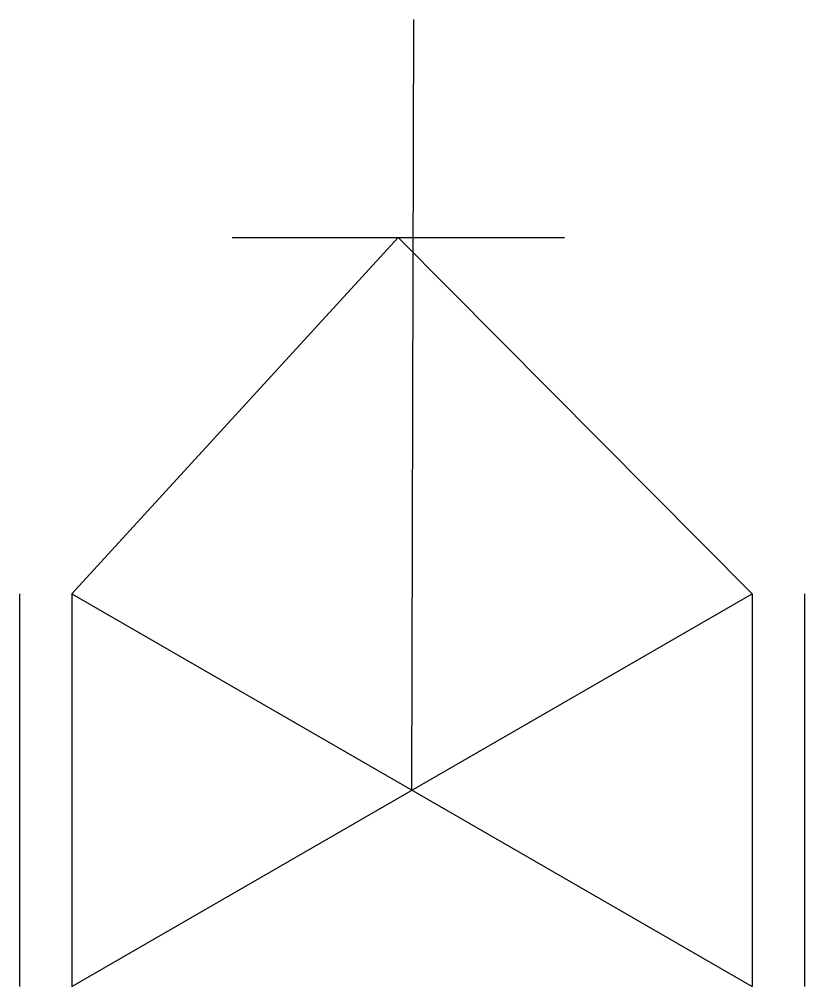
# Model space of a CAD drawing. Header units: metres. Extents: x 0 to 25, y -6.2 to 24.5.
import ezdxf

# ---------------------------------------------------------------- set-up
doc = ezdxf.new("R2010")
doc.units = ezdxf.units.M
doc.layers.add('003_THICK', color=7, linetype='Continuous')

msp = doc.modelspace()

# ---------------------------------------------------------------- linework, layer by layer
at = {"layer": '003_THICK'}
for points in [[(12.49, 0), (12.55, 24.53)], [(1.67, 6.25), (12.06, 17.59)], [(6.77, 17.59), (17.35, 17.59)], [(23.32, 6.25), (12.06, 17.59)], [(0, 6.25), (0, -6.25)], [(1.67, -6.25), (23.32, 6.25)], [(1.67, 6.25), (23.32, -6.25)], [(1.67, 6.25), (1.67, -6.25)], [(23.32, 6.25), (23.32, -6.25)], [(24.99, 6.25), (24.99, -6.25)]]:
    msp.add_lwpolyline(points, dxfattribs=at)

doc.saveas('drawing.dxf')
